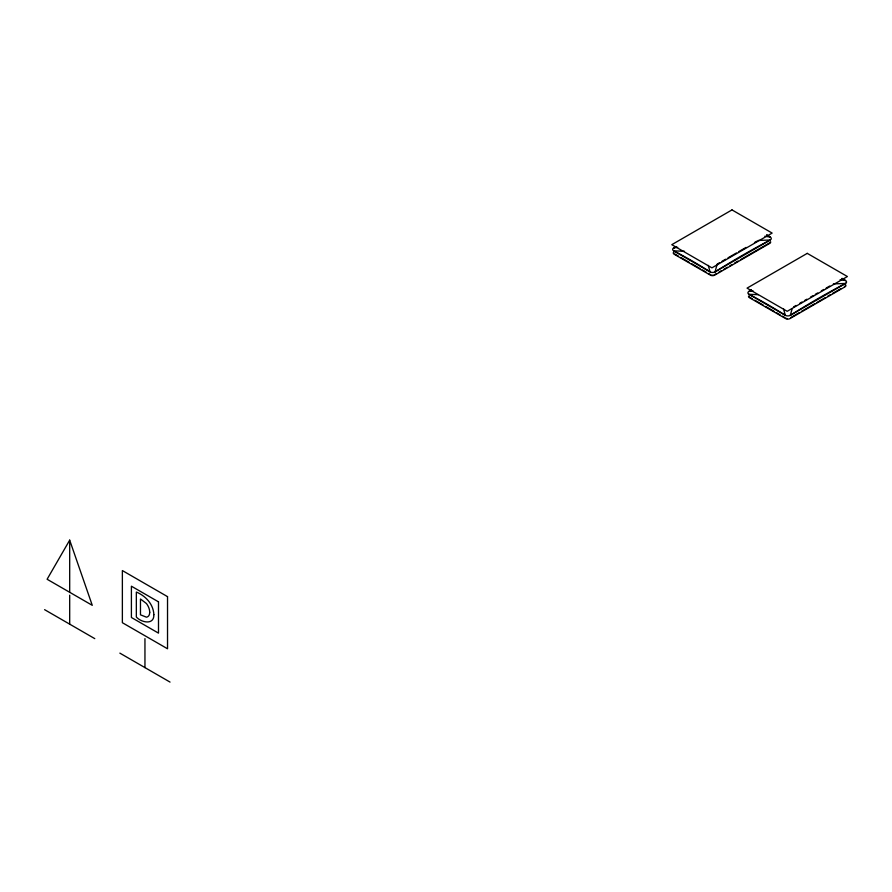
<?xml version="1.0" encoding="UTF-8"?>
<svg xmlns="http://www.w3.org/2000/svg" width="892" height="892" viewBox="0 0 892 892"><rect width="100%" height="100%" fill="white"/><g stroke="black" fill="none" stroke-linecap="round" stroke-linejoin="round"><path stroke-width="1.34" d="M766.741 235.064L770.253 237.094A3.546 2.052 0 0 1 770.253 239.993A848.649 489.976 -60 0 0 715.061 271.859L717.19 264.077L719.599 262.694M833.351 283.924L845.516 283.444A848.649 489.976 -60 0 0 790.323 315.311L792.107 308.833M69.688 540.151L47.109 579.254L92.266 605.322L69.688 540.151L69.688 592.288M676.069 246.571L673.672 247.954A3.546 2.052 0 0 0 673.672 250.853A474.321 273.855 60 0 1 710.043 271.859A3.546 2.052 0 0 0 715.061 271.859M722.007 261.3L725.62 259.215M728.017 257.833L736.435 252.971M738.844 251.577L746.058 247.418M754.476 242.557L756.884 241.163M715.061 271.859L770.253 239.993L758.088 240.472M714.247 274.836L716.633 273.454M719.03 272.082L721.416 270.7M723.802 269.317L727.393 267.254M729.779 265.872L732.165 264.489M734.551 263.118L738.141 261.044M740.527 259.661L769.194 243.115A2.375 1.371 0 0 0 769.829 242.479M751.332 290.023L748.934 291.416A3.546 2.052 0 0 0 748.934 294.304A474.321 273.855 60 0 1 785.306 315.311A3.546 2.052 0 0 0 790.323 315.311M793.657 306.837L796.065 305.443M799.678 303.369L802.075 301.975M804.484 300.593L806.892 299.199M810.505 297.114L812.902 295.731M815.31 294.338L817.719 292.955M821.32 290.87L823.729 289.476M826.137 288.094L829.738 286.009M790.323 315.311L845.516 283.444M790.702 317.597L799.065 312.769M801.451 311.397L814.597 303.804M816.983 302.433L825.345 297.605M827.731 296.222L830.117 294.839M832.515 293.457L840.877 288.64M677.73 247.296L673.672 247.954A848.649 489.976 -60 0 1 675.946 246.526M752.993 290.747L748.934 291.416A848.649 489.976 -60 0 1 751.209 289.978M684.487 251.276L673.672 250.853L710.043 271.859L708.27 265.381M758.401 294.683L748.934 294.304L785.306 315.311L783.533 308.833M764.845 236.213L770.253 237.094M840.108 279.664L845.516 280.545L842.003 278.516M674.731 253.975L678.344 256.06M680.752 257.454L689.182 262.315M691.59 263.709L700.019 268.581M702.428 269.964L706.04 272.06M708.449 273.443L710.857 274.836M752.402 298.82L749.994 297.426A2.375 1.371 0 0 1 749.358 296.791M754.81 300.214L763.24 305.075M765.648 306.469L774.078 311.33M776.486 312.724L780.099 314.809M782.507 316.203L784.915 317.597M44.6 609.671L94.775 638.639M119.862 653.122L170.037 682.09M144.95 638.639L144.95 667.606M69.688 595.187L69.688 624.155M674.162 251.767A3.01 1.739 0 0 0 674.162 254.231L710.422 275.16A3.01 1.739 0 0 0 714.682 275.16L769.763 243.36A3.01 1.739 0 0 0 770.543 241.687M766.841 234.93A474.321 273.855 60 0 1 770.253 237.094M713.143 275.204A2.375 1.371 0 0 1 711.961 275.204M748.644 295.999A3.01 1.739 0 0 0 749.425 297.683L785.685 318.611A3.01 1.739 0 0 0 789.944 318.611L845.025 286.823A3.01 1.739 0 0 0 845.025 284.358M845.516 283.444A3.546 2.052 0 0 0 845.516 280.545A474.321 273.855 60 0 0 842.104 278.382M845.092 285.931A2.375 1.371 0 0 1 844.456 286.566M787.223 318.656A2.375 1.371 0 0 1 786.12 318.288M149.733 612.258L149.488 614.209A10.013 5.787 60 0 1 146.433 617.175L140.468 614.822L140.468 598.989L146.433 603.527A10.013 5.787 60 0 1 149.488 610.039L149.733 612.258M153.859 614.644C154.305 625.437 141.181 622.538 136.342 617.008L136.342 592.043C145.597 595.856 153.457 604.274 153.859 614.644M731.997 209.91L671.788 244.676L711.928 267.845L772.138 233.08L731.997 209.91M807.26 253.361L747.05 288.127L787.19 311.297L847.4 276.531L807.26 253.361M167.529 596.637L122.371 570.568L122.371 622.705L167.529 648.774L167.529 596.637M158.497 601.844L131.403 586.2L131.403 617.487L158.497 633.13L158.497 601.844"/></g></svg>
